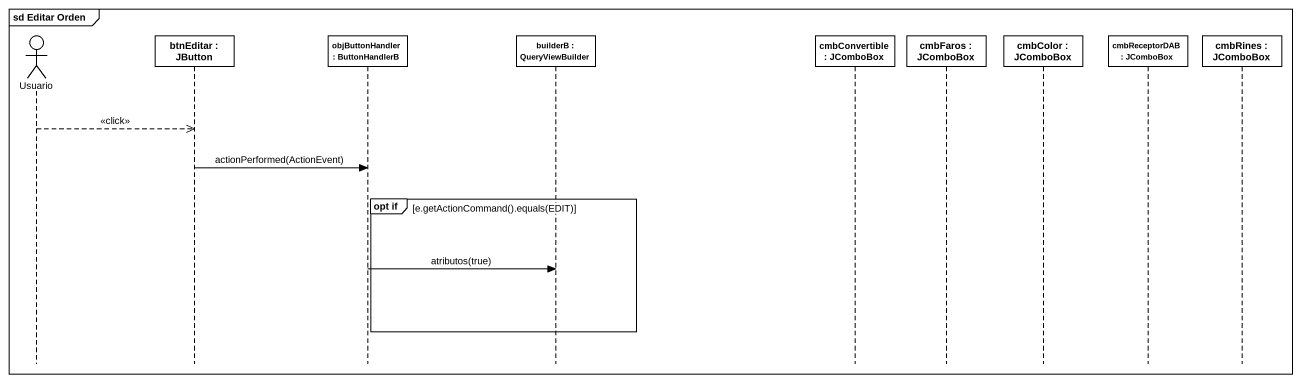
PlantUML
@startuml
mainframe sd Editar Orden
hide footbox
actor Usuario
participant "btnEditar : JButton" as btnEditar
participant "objButtonHandler : ButtonHandlerB" as objButtonHandler
participant "builderB : QueryViewBuilder" as builderB
participant "cmbConvertible : JComboBox" as cmbConvertible
participant "cmbFaros : JComboBox" as cmbFaros
participant "cmbColor : JComboBox" as cmbColor
participant "cmbReceptorDAB : JComboBox" as cmbReceptorDAB
participant "cmbRines : JComboBox" as cmbRines

Usuario -->> btnEditar : <<click>>
btnEditar -> objButtonHandler : actionPerformed(ActionEvent)
group opt if [e.getActionCommand().equals(EDIT)]
  objButtonHandler -> builderB : atributos(true)
end
@enduml
